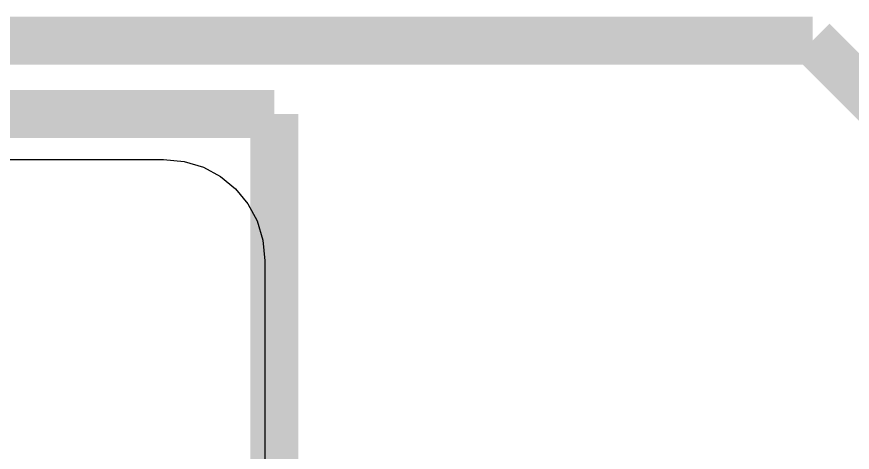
# Model space of a CAD drawing. Header units: inches. Extents: x 15 to 148, y 10 to 111.
# Drawn here: x 143.201 to 143.5157, y 103.1746 to 103.3387 of the extents above; entities that cross this region are included whole.
import ezdxf

# ---------------------------------------------------------------- set-up
doc = ezdxf.new("R2010")
doc.units = ezdxf.units.IN
doc.header["$MEASUREMENT"] = 0
doc.layers.add('BLK_12AWG', color=7, linetype='Continuous')

# ---------------------------------------------------------------- blocks, each defined once
blk = doc.blocks.new('CEGHSD')
at = {"const_width": 0.008}
for points in [[(137.03599, 102.08128), (136.40544, 102.08128)], [(137.03599, 102.08128), (136.40544, 102.08128)], [(137.03599, 102.08128), (136.40544, 102.08128)], [(137.07694, 102.04034), (137.03599, 102.08128)], [(137.07694, 102.04034), (137.03599, 102.08128)], [(137.07694, 102.04034), (137.03599, 102.08128)], [(136.78213, 101.82333), (136.78213, 102.069), (136.94591, 102.069)], [(136.78213, 101.82333), (136.78213, 102.069), (136.94591, 102.069)], [(136.78213, 101.82333), (136.78213, 102.069), (136.94591, 102.069)], [(136.94591, 101.82333), (136.94591, 102.069)], [(136.94591, 101.82333), (136.94591, 102.069)], [(136.94591, 101.82333), (136.94591, 102.069)]]:
    blk.add_lwpolyline(points, dxfattribs=at)
blk.add_lwpolyline([(136.80134, 102.0614), (136.92734, 102.0614), (136.93081, 102.06106), (136.93403, 102.06009), (136.93692, 102.05855), (136.93942, 102.05649), (136.94148, 102.05398), (136.94303, 102.05109), (136.944, 102.04788), (136.94434, 102.0444), (136.94434, 101.8284), (136.944, 101.82493), (136.94303, 101.82171), (136.94148, 101.81882), (136.93942, 101.81632), (136.93692, 101.81426), (136.93403, 101.81271), (136.93081, 101.81174), (136.92734, 101.8114), (136.80134, 101.8114)])

msp = doc.modelspace()

# ---------------------------------------------------------------- block references
at = {"layer": 'BLK_12AWG', "xscale": 2.25, "yscale": 2.25, "zscale": 2.25}
msp.add_blockref('CEGHSD', (-164.83027, -126.3532), dxfattribs=at)

doc.saveas('drawing.dxf')
